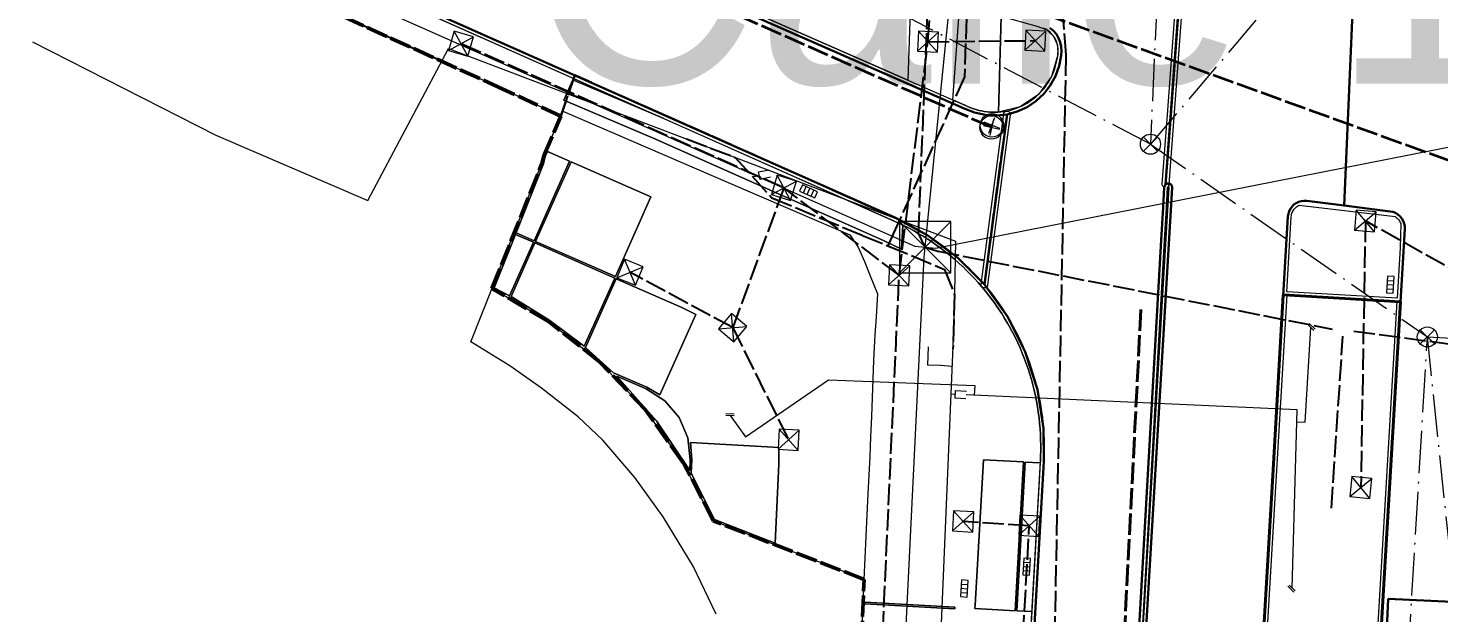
# Model space of a CAD drawing. Header units: metres. Extents: x 105014 to 106600, y 111320 to 118425.
# Drawn here: x 105631.4 to 105715.6, y 113966.8 to 114001.7 of the extents above; entities that cross this region are included whole.
import ezdxf
from ezdxf.enums import TextEntityAlignment as Align

# ---------------------------------------------------------------- set-up
doc = ezdxf.new("R2010")
doc.units = ezdxf.units.M
doc.linetypes.add('DASHDOT', pattern=[3.556, 2.54, -0.508, 0, -0.508])
doc.linetypes.add('DASHED', pattern=[1.524, 1.27, -0.254])
for name, color, linetype, lineweight in [('00-BASE-LIMITE', 7, 'DASHED', 50), ('00-BASE-UE', 42, 'DASHED', 25), ('10-PAV-CALZADA-BRT', 12, 'CONTINUOUS', 30), ('10-PAV-CALZADA-MIXTA', 8, 'CONTINUOUS', 30), ('10-PAV-CICLORUTA', 76, 'CONTINUOUS', 18), ('10-PAV-ESTACION-TM', 1, 'CONTINUOUS', 40), ('10-PAV-SARDINEL', 252, 'CONTINUOUS', 13), ('20-EP-ZONA-DURA', 253, 'CONTINUOUS', 13), ('20-EP-ZONA-VERDE', 84, 'CONTINUOUS', 13), ('30-RED-ENEL-NODOS', 11, 'CONTINUOUS', 13), ('30-RED-ENEL-PROY', 1, 'DASHED', 25), ('30-RED-ETB-CAMARA', 151, 'CONTINUOUS', 13), ('30-RED-ETB-EXIST', 145, 'CONTINUOUS', 13), ('30-RED-ETB-PROY', 5, 'DASHED', 25), ('30-RED-VANTI-PROY', 2, 'DASHED', 25), ('35-RH-ACUE-DOMICILIARIA', 152, 'CONTINUOUS', 9), ('35-RH-ACUE-MATRIZ-PJ', 150, 'DASHED', 40), ('35-RH-ACUE-MENOR-EXIST', 151, 'CONTINUOUS', 13), ('35-RH-ACUE-MENOR-PROY', 5, 'DASHED', 25), ('35-RH-ACUE-PJ-POZOS', 30, 'CONTINUOUS', 30), ('35-RH-PLUV-NODOS', 94, 'CONTINUOUS', 13), ('35-RH-PLUV-RETIRO', 8, 'DASHDOT', 13), ('36-RH-SAN-COLECTOR-PROY', 6, 'DASHED', 35), ('36-RH-SAN-POZOS', 216, 'CONTINUOUS', 13), ('40-ROT-ESTACION', 1, 'CONTINUOUS', 25), ('60-PREDIAL-LOTE', 42, 'CONTINUOUS', 13)]:
    doc.layers.add(name, color=color, linetype=linetype, lineweight=lineweight)

# ---------------------------------------------------------------- blocks, each defined once
blk = doc.blocks.new('CAM_ETB_T_16')
for p, q in [((-1.53, -1.53), (1.53, 1.53)), ((-1.53, 1.53), (1.53, -1.53))]:
    blk.add_line(p, q)
blk.add_lwpolyline([(-1.53, -1.53), (1.53, -1.53), (1.53, 1.53), (-1.53, 1.53)], close=True)
blk = doc.blocks.new('CAJA_ENEL')
for p, q in [((-0.6, -0.6), (0.6, 0.6)), ((-0.6, 0.6), (0.6, -0.6))]:
    blk.add_line(p, q)
blk.add_lwpolyline([(-0.6, -0.6), (0.6, -0.6), (0.6, 0.6), (-0.6, 0.6)], close=True)
blk = doc.blocks.new('POZO_SAN')
for p, q in [((-0.5, 0), (0.5, 0)), ((0, -0.5), (0, 0.5))]:
    blk.add_line(p, q)
blk.add_circle((0, 0), 0.7)
blk = doc.blocks.new('SUMIDERO')
for p, q in [((-0.25, -0.2), (-0.25, 0.2)), ((0, -0.2), (0, 0.2)), ((0.25, -0.2), (0.25, 0.2))]:
    blk.add_line(p, q)
blk.add_lwpolyline([(-0.5, -0.2), (0.5, -0.2), (0.5, 0.2), (-0.5, 0.2)], close=True)
blk = doc.blocks.new('POZO_PLUV')
for p, q in [((-0.42, -0.42), (0.42, 0.42)), ((-0.42, 0.42), (0.42, -0.42))]:
    blk.add_line(p, q)
blk.add_circle((0, 0), 0.6)

msp = doc.modelspace()

# ---------------------------------------------------------------- linework, layer by layer
at = {"layer": '00-BASE-LIMITE'}
msp.add_lwpolyline([(105680.4291, 113946.8003), (105681.3091, 113968.8203), (105672.3093, 113972.3193), (105670.5118, 113975.786), (105668.2435, 113978.9646), (105665.5497, 113981.7918), (105662.4843, 113984.211), (105659.1085, 113986.1739), (105662.0905, 113993.6449), (105662.1935, 113994.0941), (105663.2149, 113996.4761), (105659.7631, 113998.0835), (105646.7699, 114003.9825)], dxfattribs=at)
at = {"layer": '00-BASE-UE'}
for points in [[(105692.4088, 114001.7309), (105692.6107, 114001.558), (105692.7821, 114001.3548), (105692.9186, 114001.1267), (105693.0167, 114000.8797), (105693.0737, 114000.62), (105693.0882, 114000.3546), (105693.0599, 114000.0903), (105692.9427, 113999.4636), (105692.7277, 113998.8634), (105692.4203, 113998.3048), (105692.0282, 113997.8021), (105691.5613, 113997.3679), (105691.0316, 113997.0132), (105690.4523, 113996.747), (105689.8381, 113996.5759), (105688.4841, 113986.4193), (105686.9127, 113988.0117), (105685.122, 113989.3526), (105683.1517, 113990.4123), (105664.0459, 113998.9177), (105663.2149, 113996.4761), (105659.7631, 113998.0835), (105656.4709, 113999.5783), (105646.7699, 114003.9825)], [(105680.4291, 113946.8003), (105681.3091, 113968.8203), (105672.3093, 113972.3193), (105670.5118, 113975.786), (105668.2435, 113978.9646), (105665.5497, 113981.7918), (105662.4843, 113984.211), (105659.1085, 113986.1739), (105662.0905, 113993.6449), (105662.1935, 113994.0941), (105663.2149, 113996.4761), (105664.0459, 113998.9177), (105683.1517, 113990.4123), (105685.122, 113989.3526), (105686.9127, 113988.0117), (105688.4841, 113986.4193), (105689.8381, 113996.5759), (105690.4523, 113996.747), (105691.0316, 113997.0132), (105691.5613, 113997.3679), (105692.0282, 113997.8021), (105692.4203, 113998.3048), (105692.7277, 113998.8634), (105692.9427, 113999.4636), (105693.0599, 114000.0903), (105693.0882, 114000.3546), (105693.0737, 114000.62), (105693.0167, 114000.8797), (105692.9186, 114001.1267), (105692.7821, 114001.3548), (105692.6107, 114001.558), (105692.4088, 114001.7309)]]:
    msp.add_lwpolyline(points, dxfattribs=at)
at = {"layer": '10-PAV-CALZADA-BRT'}
for points in [[(105695.3043, 113917.8685), (105699.6893, 113992.2076), (105699.6883, 113992.2471), (105699.6807, 113992.2858), (105699.6667, 113992.3227), (105699.6468, 113992.3567), (105699.6214, 113992.387), (105699.5913, 113992.4125), (105699.5573, 113992.4326), (105699.5205, 113992.4468), (105699.4818, 113992.4545), (105699.4423, 113992.4557), (105699.4033, 113992.4502), (105699.3656, 113992.4383), (105699.3306, 113992.4202), (105699.299, 113992.3965), (105699.6032, 113996.535), (105700.8005, 114012.8243)], [(105710.8177, 114010.9632), (105709.952, 113991.1335), (105707.7231, 113991.4147), (105707.5597, 113991.4218), (105707.3973, 113991.4022), (105707.2403, 113991.3564), (105707.0929, 113991.2856), (105706.959, 113991.1918), (105706.8421, 113991.0773), (105706.7455, 113990.9454), (105706.6717, 113990.7994), (105706.6227, 113990.6434), (105706.5997, 113990.4815), (105702.2923, 113917.4565)], [(105709.3913, 113918.9298), (105713.5679, 113989.7363), (105713.5638, 113989.9032), (105713.532, 113990.0671), (105713.4734, 113990.2234), (105713.3896, 113990.3678), (105713.2829, 113990.4962), (105713.1564, 113990.6051), (105713.0135, 113990.6915), (105712.8582, 113990.7528), (105712.6949, 113990.7875), (105709.952, 113991.1335), (105710.8177, 114010.9632)]]:
    msp.add_lwpolyline(points, dxfattribs=at)
at = {"layer": '10-PAV-CALZADA-MIXTA'}
msp.add_lwpolyline([(105689.838, 113996.5758), (105688.484, 113986.4193), (105686.9126, 113988.0117), (105685.1219, 113989.3526), (105683.1517, 113990.4123), (105647.7679, 114006.164), (105638.9363, 114010.0955), (105641.8723, 114016.8549), (105673.5537, 114002.9497), (105687.2889, 113996.9211), (105687.8963, 113996.6788), (105688.535, 113996.5384), (105689.188, 113996.5038), (105689.838, 113996.5758)], close=True, dxfattribs=at)
for points in [[(105700.8005, 114012.8243), (105699.2988, 113992.3967), (105699.2204, 113992.2351), (105699.1509, 113991.0121), (105699.0404, 113989.0728), (105695.4137, 113925.4345)], [(105689.1739, 113925.7901), (105691.7683, 113971.3164), (105692.0269, 113975.8553), (105692.0099, 113977.8213), (105691.6504, 113980.1534), (105690.9296, 113982.4002), (105689.8653, 113984.5062), (105688.484, 113986.4193), (105689.838, 113996.5758), (105690.4522, 113996.7468), (105691.0315, 113997.0131), (105691.5613, 113997.3678), (105692.0282, 113997.802), (105692.4203, 113998.3048), (105692.7278, 113998.8633), (105692.9428, 113999.4636), (105693.0599, 114000.0903), (105693.0883, 114000.3546), (105693.0737, 114000.62), (105693.0167, 114000.8797), (105692.9186, 114001.1268), (105692.7821, 114001.3548), (105692.6106, 114001.558), (105692.4087, 114001.7309)]]:
    msp.add_lwpolyline(points, dxfattribs=at)
at = {"layer": '10-PAV-CICLORUTA'}
for points in [[(105691.6197, 114001.8353), (105692.1776, 114001.6444), (105692.6133, 114001.2471), (105692.8547, 114000.7091), (105692.8619, 114000.1197), (105692.497, 113998.8424), (105691.7155, 113997.7679), (105690.6125, 113997.0271), (105689.3221, 113996.7103), (105689.4897, 114002.4365), (105691.6197, 114001.8353)], [(105690.8305, 113975.8281), (105690.3177, 113966.9509), (105687.9215, 113967.0875), (105687.9329, 113967.2871), (105688.4343, 113975.9645), (105690.8305, 113975.8281)]]:
    msp.add_lwpolyline(points, close=True, dxfattribs=at)
at = {"layer": '10-PAV-ESTACION-TM'}
msp.add_lwpolyline([(105695.3293, 113819.8207), (105688.5539, 113821.5799), (105691.2331, 113831.8989), (105698.0433, 113877.9922), (105698.6851, 113882.3353), (105700.0509, 113892.743), (105701.1732, 113903.1797), (105702.0515, 113913.6398), (105702.6851, 113924.1177), (105705.6877, 113975.0209), (105706.3231, 113985.7911), (105706.3237, 113985.8021), (105713.3115, 113985.3899), (105712.6755, 113974.6087), (105709.6729, 113923.7023), (105709.0156, 113913.0763), (105708.118, 113902.4681), (105706.9805, 113891.8829), (105705.6037, 113881.3261), (105705.596, 113881.2736), (105704.8585, 113876.2769), (105698.5826, 113833.7524), (105695.3293, 113819.8207)], close=True, dxfattribs=at)
at = {"layer": '10-PAV-SARDINEL'}
for points in [[(105695.4137, 113925.4345), (105699.0404, 113989.0728), (105699.1509, 113991.0121), (105699.2204, 113992.2351), (105699.2229, 113992.258), (105699.2276, 113992.2805), (105699.2345, 113992.3025), (105699.2435, 113992.3237), (105699.2546, 113992.3439), (105699.2676, 113992.3629), (105699.2824, 113992.3806), (105699.2988, 113992.3967), (105700.8005, 114012.8243)], [(105701, 114012.8096), (105699.4983, 113992.382), (105699.4941, 113992.3535), (105699.4858, 113992.3258), (105699.4736, 113992.2997), (105699.4579, 113992.2755), (105699.4388, 113992.2539), (105699.4294, 113992.2447), (105699.4263, 113992.2407), (105699.423, 113992.2348), (105699.421, 113992.2282), (105699.4199, 113992.2196), (105699.3506, 113991.0008), (105699.2401, 113989.0614), (105695.6134, 113925.423)], [(105700.8005, 114012.8243), (105699.6032, 113996.535), (105699.299, 113992.3965), (105699.2824, 113992.3806), (105699.2676, 113992.3629), (105699.2546, 113992.3439), (105699.2435, 113992.3237), (105699.2345, 113992.3025), (105699.2276, 113992.2805), (105699.2229, 113992.258), (105699.2204, 113992.2351), (105699.2204, 113992.2351), (105699.2192, 113992.2139), (105699.199, 113992.2233), (105699.1704, 113992.2433), (105699.1458, 113992.2679), (105699.1258, 113992.2965), (105699.1111, 113992.3281), (105699.102, 113992.3618), (105699.099, 113992.3965), (105699.0995, 113992.4112), (105699.4037, 113996.5497), (105700.601, 114012.839)], [(105673.6341, 114003.1328), (105687.3693, 113997.1042), (105687.374, 113997.1021), (105687.5271, 113997.0301), (105687.6807, 113996.9658), (105687.837, 113996.9084), (105687.9943, 113996.8582), (105688.1551, 113996.8145), (105688.3149, 113996.7784), (105688.4788, 113996.7488), (105688.646, 113996.7262), (105688.8094, 113996.7114), (105688.9755, 113996.7035), (105689.1419, 113996.7028), (105689.3057, 113996.7093), (105689.4715, 113996.7231), (105689.6367, 113996.7441), (105689.8037, 113996.7729), (105689.8376, 113996.7759), (105689.8716, 113996.7731), (105689.9045, 113996.7645), (105689.9356, 113996.7505), (105689.9637, 113996.7314), (105689.9883, 113996.7077), (105690.0084, 113996.6803), (105690.0237, 113996.6498), (105690.0335, 113996.6172), (105690.0376, 113996.5834), (105690.0359, 113996.5494), (105690.0351, 113996.5411), (105688.6822, 113986.3929), (105688.6752, 113986.3609), (105688.6631, 113986.3305), (105688.6463, 113986.3025), (105688.625, 113986.2776), (105688.6, 113986.2565), (105688.5719, 113986.2397), (105688.5414, 113986.2278), (105688.5094, 113986.2209), (105688.4767, 113986.2194), (105688.4442, 113986.2233), (105688.4128, 113986.2324), (105688.3833, 113986.2465), (105688.3564, 113986.2652), (105688.333, 113986.2881), (105688.1146, 113986.5395), (105687.8906, 113986.786), (105687.6646, 113987.0238), (105687.6614, 113987.027), (105687.4282, 113987.2615), (105687.1921, 113987.4886), (105687.1889, 113987.4917), (105686.9473, 113987.7138), (105686.6971, 113987.9337), (105686.4456, 113988.145), (105686.4422, 113988.1479), (105686.1869, 113988.3527), (105685.9242, 113988.5541), (105685.9207, 113988.5568), (105685.6537, 113988.752), (105685.3825, 113988.9412), (105685.1083, 113989.1235), (105684.8289, 113989.3004), (105684.5452, 113989.4713), (105684.5414, 113989.4736), (105684.2565, 113989.6365), (105683.9639, 113989.7953), (105683.6696, 113989.9466), (105683.372, 113990.0912), (105683.0694, 113990.23), (105647.6866, 114005.9813)], [(105647.7679, 114006.164), (105683.1517, 113990.4123), (105683.457, 113990.2723), (105683.7591, 113990.1254), (105684.0578, 113989.9719), (105684.353, 113989.8117), (105684.6446, 113989.6449), (105684.9323, 113989.4717), (105685.2161, 113989.292), (105685.4958, 113989.106), (105685.7712, 113988.9139), (105686.0423, 113988.7156), (105686.3089, 113988.5112), (105686.5708, 113988.301), (105686.828, 113988.0849), (105687.0803, 113987.8632), (105687.3275, 113987.6358), (105687.5696, 113987.403), (105687.8064, 113987.1648), (105688.0378, 113986.9214), (105688.2637, 113986.6728), (105688.2637, 113986.6728), (105688.484, 113986.4193), (105689.838, 113996.5758), (105689.666, 113996.5462), (105689.4928, 113996.5242), (105689.3188, 113996.5097), (105689.1444, 113996.5028), (105688.9698, 113996.5035), (105688.7955, 113996.5118), (105688.6216, 113996.5277), (105688.4486, 113996.5511), (105688.2768, 113996.582), (105688.1065, 113996.6204), (105687.9381, 113996.6662), (105687.7718, 113996.7193), (105687.6079, 113996.7795), (105687.4469, 113996.8468), (105687.2889, 113996.9211), (105673.5537, 114002.9497)], [(105688.9742, 113925.8017), (105691.5686, 113971.3278), (105691.8272, 113975.8658), (105691.842, 113976.1878), (105691.8499, 113976.5114), (105691.8507, 113976.8369), (105691.8444, 113977.1587), (105691.831, 113977.4822), (105691.8105, 113977.8051), (105691.7823, 113978.1359), (105691.7818, 113978.1404), (105691.7463, 113978.4674), (105691.7032, 113978.7971), (105691.7025, 113978.8015), (105691.6525, 113979.1264), (105691.5944, 113979.454), (105691.5288, 113979.7812), (105691.4561, 113980.1059), (105691.3761, 113980.4288), (105691.2888, 113980.7499), (105691.194, 113981.0701), (105691.0928, 113981.386), (105691.0913, 113981.3903), (105690.9833, 113981.7026), (105690.8676, 113982.0144), (105690.7442, 113982.325), (105690.6146, 113982.6313), (105690.4781, 113982.9345), (105690.3341, 113983.2362), (105690.1856, 113983.5302), (105690.1835, 113983.5341), (105690.0287, 113983.8239), (105690.0266, 113983.8278), (105689.8635, 113984.1174), (105689.6957, 113984.4004), (105689.6933, 113984.4042), (105689.5188, 113984.6837), (105689.3353, 113984.9636), (105689.1482, 113985.2356), (105689.1456, 113985.2392), (105688.9533, 113985.5055), (105688.7508, 113985.7731), (105688.545, 113986.0326), (105688.3301, 113986.2916), (105688.3112, 113986.3186), (105688.297, 113986.3484), (105688.2879, 113986.38), (105688.2842, 113986.4128), (105688.2858, 113986.4457), (105689.6398, 113996.6022), (105689.6461, 113996.6321), (105689.6569, 113996.6607), (105689.672, 113996.6873), (105689.6909, 113996.7113), (105689.7133, 113996.7322), (105689.7386, 113996.7493), (105689.7662, 113996.7625), (105689.7955, 113996.7712), (105689.9618, 113996.8073), (105690.1262, 113996.8507), (105690.285, 113996.9002), (105690.4411, 113996.9563), (105690.597, 113997.0203), (105690.7491, 113997.0908), (105690.8972, 113997.1674), (105691.0418, 113997.2504), (105691.1842, 113997.3408), (105691.3194, 113997.4351), (105691.453, 113997.5372), (105691.581, 113997.6443), (105691.7049, 113997.7577), (105691.825, 113997.8777), (105691.9375, 113998.0006), (105692.0444, 113998.1281), (105692.1469, 113998.2619), (105692.2424, 113998.3985), (105692.3319, 113998.5392), (105692.415, 113998.6837), (105692.4918, 113998.8317), (105692.5627, 113998.9846), (105692.6266, 113999.1398), (105692.6829, 113999.2956), (105692.7329, 113999.4559), (105692.776, 113999.6187), (105692.8112, 113999.7801), (105692.8398, 113999.9455), (105692.8615, 114000.1157), (105692.8623, 114000.121), (105692.8783, 114000.224), (105692.8866, 114000.3196), (105692.8886, 114000.4184), (105692.8839, 114000.5156), (105692.8727, 114000.6124), (105692.855, 114000.708), (105692.8308, 114000.8026), (105692.8007, 114000.8944), (105692.7643, 114000.9845), (105692.7213, 114001.0731), (105692.6737, 114001.1565), (105692.6191, 114001.2387), (105692.5603, 114001.3155), (105692.4958, 114001.3888), (105692.4266, 114001.4576), (105692.3529, 114001.5216), (105692.2758, 114001.5799), (105692.1939, 114001.6336), (105692.1092, 114001.6813), (105692.0215, 114001.7233)], [(105692.3906, 114001.7438), (105692.4791, 114001.6769), (105692.5628, 114001.6042), (105692.6414, 114001.5261), (105692.7146, 114001.4428), (105692.7821, 114001.3548), (105692.8434, 114001.2625), (105692.8984, 114001.1663), (105692.9468, 114001.0665), (105692.9884, 114000.9638), (105693.023, 114000.8584), (105693.0504, 114000.751), (105693.0706, 114000.642), (105693.0833, 114000.5319), (105693.0886, 114000.4211), (105693.0865, 114000.3103), (105693.0769, 114000.1998), (105693.0599, 114000.0903), (105693.0376, 113999.9157), (105693.0076, 113999.7422), (105692.9701, 113999.5702), (105692.925, 113999.4), (105692.8725, 113999.2319), (105692.8127, 113999.0664), (105692.7456, 113998.9036), (105692.6715, 113998.7439), (105692.5904, 113998.5876), (105692.5026, 113998.435), (105692.4081, 113998.2864), (105692.3073, 113998.1422), (105692.2001, 113998.0024), (105692.087, 113997.8676), (105691.968, 113997.7378), (105691.8434, 113997.6134), (105691.7135, 113997.4945), (105691.5786, 113997.3815), (105691.4387, 113997.2745), (105691.2944, 113997.1738), (105691.1457, 113997.0795), (105690.993, 113996.9918), (105690.8367, 113996.9109), (105690.6769, 113996.8369), (105690.514, 113996.7701), (105690.3484, 113996.7104), (105690.1803, 113996.6581), (105690.01, 113996.6132), (105689.838, 113996.5758), (105688.484, 113986.4193), (105688.6995, 113986.1597), (105688.9092, 113985.8953), (105689.1128, 113985.6262), (105689.3103, 113985.3526), (105689.5017, 113985.0747), (105689.6867, 113984.7925), (105689.8653, 113984.5062), (105690.0375, 113984.216), (105690.2031, 113983.922), (105690.362, 113983.6243), (105690.5142, 113983.3232), (105690.6596, 113983.0187), (105690.798, 113982.711), (105690.9296, 113982.4002), (105691.0541, 113982.0866), (105691.1715, 113981.7703), (105691.2818, 113981.4514), (105691.3849, 113981.1301), (105691.4807, 113980.8065), (105691.5692, 113980.4809), (105691.6504, 113980.1534), (105691.7242, 113979.8241), (105691.7905, 113979.4933), (105691.8494, 113979.161), (105691.9008, 113978.8275), (105691.9447, 113978.493), (105691.9811, 113978.1575), (105692.0099, 113977.8213), (105692.0306, 113977.494), (105692.0442, 113977.1664), (105692.0506, 113976.8386), (105692.0499, 113976.5107), (105692.042, 113976.1829), (105692.0269, 113975.8553), (105691.7683, 113971.3164), (105689.1739, 113925.7901)], [(105697.4345, 113957.3775), (105699.4892, 113992.212), (105699.4889, 113992.2246), (105699.4877, 113992.2308), (105699.4857, 113992.2361), (105699.483, 113992.2408), (105699.4792, 113992.2454), (105699.4753, 113992.2487), (105699.4696, 113992.252), (105699.4645, 113992.254), (105699.4589, 113992.2551), (105699.453, 113992.2553), (105699.4479, 113992.2546), (105699.4427, 113992.253), (105699.4372, 113992.2501), (105699.4296, 113992.2444), (105699.4388, 113992.2539), (105699.4579, 113992.2755), (105699.4736, 113992.2997), (105699.4858, 113992.3258), (105699.4941, 113992.3535), (105699.4983, 113992.382), (105699.5033, 113992.4502), (105699.5205, 113992.4468), (105699.5573, 113992.4326), (105699.5913, 113992.4125), (105699.6214, 113992.387), (105699.6468, 113992.3567), (105699.6667, 113992.3227), (105699.6807, 113992.2858), (105699.6807, 113992.2858), (105699.6883, 113992.2471), (105699.6893, 113992.2076), (105695.3043, 113917.8685)], [(105702.0689, 113913.9314), (105702.1844, 113915.6937), (105702.2923, 113917.4565), (105706.323, 113985.7911), (105706.5228, 113985.7796), (105702.492, 113917.4445), (105702.384, 113915.6811), (105702.2685, 113913.9179)], [(105708.8381, 113912.9466), (105709.1916, 113918.9416), (105713.1118, 113985.4014), (105713.3115, 113985.3899), (105709.3913, 113918.9298), (105709.0377, 113912.9345)]]:
    msp.add_lwpolyline(points, dxfattribs=at)
at = {"layer": '20-EP-ZONA-DURA'}
for points in [[(105647.6857, 114005.9817), (105669.3639, 113996.3311), (105664.0775, 113998.5767), (105663.9255, 113998.6449), (105663.3931, 113997.4243), (105663.5403, 113997.3599), (105668.8335, 113995.1115), (105682.5145, 113989.0211), (105683.5349, 113988.5335), (105683.6169, 113989.9724), (105683.6696, 113989.9466), (105683.9639, 113989.7953), (105684.2565, 113989.6365), (105684.5414, 113989.4736), (105684.5452, 113989.4713), (105684.8289, 113989.3004), (105685.1083, 113989.1235), (105685.3825, 113988.9412), (105685.6537, 113988.752), (105685.9207, 113988.5568), (105685.9242, 113988.5541), (105686.1869, 113988.3527), (105686.4422, 113988.1479), (105686.4456, 113988.145), (105686.6971, 113987.9337), (105686.9473, 113987.7138), (105687.1889, 113987.4917), (105687.1921, 113987.4886), (105687.4282, 113987.2615), (105687.6614, 113987.027), (105687.6646, 113987.0238), (105687.8906, 113986.786), (105688.1146, 113986.5395), (105688.3301, 113986.2916), (105688.333, 113986.2881), (105688.545, 113986.0326), (105688.7508, 113985.7731), (105688.9533, 113985.5055), (105689.1456, 113985.2392), (105689.1482, 113985.2356), (105689.3353, 113984.9636), (105689.5188, 113984.6837), (105689.6933, 113984.4042), (105689.6957, 113984.4004), (105689.8635, 113984.1174), (105690.0266, 113983.8278), (105690.0287, 113983.8239), (105690.1835, 113983.5341), (105690.1856, 113983.5302), (105690.3341, 113983.2362), (105690.4781, 113982.9345), (105690.6146, 113982.6313), (105690.7442, 113982.325), (105690.8676, 113982.0144), (105690.9833, 113981.7026), (105691.0913, 113981.3903), (105691.0928, 113981.386), (105691.194, 113981.0701), (105691.2888, 113980.7499), (105691.3761, 113980.4288), (105691.4561, 113980.1059), (105691.5288, 113979.7812), (105691.5944, 113979.454), (105691.6525, 113979.1264), (105691.7025, 113978.8015), (105691.7032, 113978.7971), (105691.7463, 113978.4674), (105691.7818, 113978.1404), (105691.7823, 113978.1359), (105691.8105, 113977.8051), (105691.831, 113977.4822), (105691.8444, 113977.1587), (105691.8507, 113976.8369), (105691.8499, 113976.5114), (105691.842, 113976.1878), (105691.8272, 113975.8658), (105691.8217, 113975.7673), (105690.9233, 113975.8201), (105690.4175, 113966.9453), (105691.3159, 113966.8941), (105690.5907, 113954.1449)], [(105680.4291, 113946.8003), (105681.3091, 113968.8203), (105672.3093, 113972.3193), (105670.5118, 113975.786), (105668.2435, 113978.9646), (105665.5497, 113981.7918), (105662.4843, 113984.211), (105659.1085, 113986.1739), (105662.0905, 113993.6449), (105662.1935, 113994.0941), (105663.2149, 113996.4761), (105659.7631, 113998.0835), (105646.7699, 114003.9825)]]:
    msp.add_lwpolyline(points, dxfattribs=at)
for points in [[(105689.3057, 113996.7093), (105689.1419, 113996.7028), (105688.9755, 113996.7035), (105688.8094, 113996.7114), (105688.646, 113996.7262), (105688.4788, 113996.7488), (105688.3149, 113996.7784), (105688.1551, 113996.8145), (105687.9943, 113996.8582), (105687.837, 113996.9084), (105687.6807, 113996.9658), (105687.5271, 113997.0301), (105687.374, 113997.1021), (105687.3693, 113997.1042), (105686.6084, 113997.4382), (105687.014, 114003.1361), (105689.4899, 114002.4373), (105689.3221, 113996.7107), (105689.3057, 113996.7093)], [(105660.5453, 113989.5037), (105661.6179, 113989.0323), (105663.7327, 113993.7829), (105662.4195, 113994.3599), (105662.2889, 113994.0625), (105662.1863, 113993.6151), (105660.5453, 113989.5037)], [(105663.8243, 113993.7427), (105661.7095, 113988.9919), (105666.4701, 113986.8997), (105668.5849, 113991.6503), (105663.8243, 113993.7427)], [(105699.4892, 113992.212), (105697.4345, 113957.3775), (105699.2401, 113989.0614), (105699.3506, 113991.0008), (105699.4199, 113992.2196), (105699.421, 113992.2282), (105699.423, 113992.2348), (105699.4263, 113992.2407), (105699.4296, 113992.2444), (105699.4372, 113992.2501), (105699.4427, 113992.253), (105699.4479, 113992.2546), (105699.453, 113992.2553), (105699.4589, 113992.2551), (105699.4645, 113992.254), (105699.4696, 113992.252), (105699.4753, 113992.2487), (105699.4792, 113992.2454), (105699.483, 113992.2408), (105699.4857, 113992.2361), (105699.4877, 113992.2308), (105699.4889, 113992.2246), (105699.4892, 113992.212)], [(105713.1236, 113985.601), (105706.5345, 113985.9793), (105706.7992, 113990.4656), (105706.8066, 113990.5384), (105706.8195, 113990.6062), (105706.8383, 113990.6726), (105706.8625, 113990.7368), (105706.8922, 113990.7988), (105706.9281, 113990.8584), (105706.9676, 113990.9149), (105707.0118, 113990.9668), (105707.0608, 113991.0152), (105707.1141, 113991.0594), (105707.1694, 113991.0979), (105707.2305, 113991.1329), (105707.2763, 113991.1542), (105712.989, 113990.4758), (105712.9993, 113990.4699), (105713.0579, 113990.4288), (105713.1119, 113990.3833), (105713.1616, 113990.3331), (105713.2068, 113990.2787), (105713.2471, 113990.2203), (105713.2821, 113990.1588), (105713.3114, 113990.0943), (105713.3274, 113990.0491), (105713.2846, 113988.611), (105713.1236, 113985.601)], [(105660.1553, 113985.7463), (105661.5773, 113988.9409), (105660.5081, 113989.4107), (105659.2357, 113986.2227), (105660.1553, 113985.7463)], [(105664.6159, 113982.7347), (105666.4295, 113986.8083), (105661.6689, 113988.9007), (105660.2433, 113985.6983), (105662.5003, 113984.3208), (105664.6159, 113982.7347)], [(105669.1305, 113979.8439), (105671.2639, 113984.6363), (105670.4429, 113985.0445), (105666.5209, 113986.7681), (105664.6959, 113982.6683), (105666.3681, 113981.1553), (105668.3507, 113980.2839), (105669.1305, 113979.8439)], [(105668.3105, 113980.1925), (105666.5661, 113980.9591), (105668.9172, 113978.2802), (105670.9053, 113975.3219), (105670.9353, 113975.9561), (105670.7994, 113977.2686), (105670.2805, 113978.4817), (105669.4252, 113979.4865), (105668.3105, 113980.1925)], [(105676.2261, 113976.6871), (105670.9623, 113976.9977), (105671.0351, 113975.9513), (105670.9977, 113975.1617), (105672.3845, 113972.3973), (105676.0059, 113970.9895), (105676.2293, 113975.7053), (105676.2261, 113976.6871)], [(105690.3177, 113966.9509), (105690.8305, 113975.8281), (105688.4343, 113975.9645), (105687.9329, 113967.2871), (105687.9215, 113967.0875), (105690.3177, 113966.9509)], [(105686.7235, 113967.1557), (105681.3509, 113967.4619), (105681.3453, 113967.3621), (105686.7177, 113967.0559), (105686.7235, 113967.1557)]]:
    msp.add_lwpolyline(points, close=True, dxfattribs=at)
at = {"layer": '20-EP-ZONA-VERDE'}
msp.add_lwpolyline([(105684.0983, 114003.9589), (105683.9139, 113998.6209), (105682.0707, 113999.4297), (105680.0239, 114000.3281), (105673.6341, 114003.1327)], dxfattribs=at)
for points in [[(105664.0775, 113998.5767), (105669.3639, 113996.3311), (105683.0703, 113990.2295), (105683.617, 113989.9727), (105683.5349, 113988.5335), (105682.5145, 113989.0211), (105668.8335, 113995.1115), (105663.5403, 113997.3599), (105663.3931, 113997.4243), (105663.9255, 113998.6449), (105664.0775, 113998.5767)], [(105663.7327, 113993.7829), (105661.6179, 113989.0323), (105660.5453, 113989.5037), (105662.1863, 113993.6151), (105662.2889, 113994.0625), (105662.4195, 113994.3599), (105663.7327, 113993.7829)], [(105668.5849, 113991.6503), (105666.4701, 113986.8997), (105661.7095, 113988.9919), (105663.8243, 113993.7427), (105668.5849, 113991.6503)], [(105661.5773, 113988.9409), (105660.1553, 113985.7463), (105659.2357, 113986.2227), (105660.5081, 113989.4107), (105661.5773, 113988.9409)], [(105666.4295, 113986.8083), (105664.6159, 113982.7347), (105662.5003, 113984.3208), (105660.2433, 113985.6983), (105661.6689, 113988.9007), (105666.4295, 113986.8083)], [(105670.4429, 113985.0445), (105671.2639, 113984.6363), (105669.1305, 113979.8439), (105668.3507, 113980.2839), (105666.3681, 113981.1553), (105664.6959, 113982.6683), (105666.5209, 113986.7681), (105670.4429, 113985.0445)], [(105668.3105, 113980.1925), (105669.4253, 113979.4864), (105670.2806, 113978.4816), (105670.7995, 113977.2683), (105670.9353, 113975.9561), (105670.9053, 113975.3219), (105668.9172, 113978.2802), (105666.5661, 113980.9591), (105668.3105, 113980.1925)], [(105676.2261, 113976.6871), (105676.2293, 113975.7053), (105676.0059, 113970.9895), (105672.3845, 113972.3973), (105670.9977, 113975.1617), (105671.0351, 113975.9513), (105670.9623, 113976.9977), (105676.2261, 113976.6871)], [(105691.8217, 113975.7673), (105691.3159, 113966.8941), (105690.4175, 113966.9453), (105690.9233, 113975.8201), (105691.8217, 113975.7673)], [(105686.7235, 113967.1557), (105686.7177, 113967.0559), (105681.3453, 113967.3621), (105681.3509, 113967.4619), (105686.7235, 113967.1557)]]:
    msp.add_lwpolyline(points, close=True, dxfattribs=at)
at = {"layer": '30-RED-ENEL-PROY'}
for points in [[(105685.1177, 114000.9123), (105687.0623, 114025.0291)], [(105676.5233, 113992.1907), (105657.2643, 114000.8015)], [(105683.4045, 113986.9719), (105685.1177, 114000.9123)], [(105685.1177, 114000.9123), (105691.5279, 114000.9775)], [(105676.5233, 113992.1907), (105673.4699, 113983.8485)], [(105683.4045, 113986.9719), (105676.5233, 113992.1907)], [(105711.2197, 113990.2167), (105710.9473, 113974.3117)], [(105729.2371, 113980.1269), (105711.2197, 113990.2167)], [(105673.4699, 113983.8485), (105667.3399, 113987.1533)], [(105681.4473, 113944.3337), (105683.4045, 113986.9719)], [(105673.4699, 113983.8485), (105676.8073, 113977.1521)], [(105691.1685, 113972.0199), (105687.2195, 113972.2771)], [(105690.0139, 113951.7193), (105691.1685, 113972.0199)]]:
    msp.add_lwpolyline(points, dxfattribs=at)
at = {"layer": '30-RED-ETB-EXIST'}
for points in [[(105600.614, 114025.85), (105684.341, 113988.712), (105684.953, 113988.646)], [(105684.953, 113988.646), (105685.017, 113989.24), (105688.49, 114023.814), (105688.611, 114024.398)], [(105684.953, 113988.646), (105685.566, 113988.581), (105719.382, 113995.252), (105719.956, 113995.287)], [(105681.706, 113922.867), (105684.89, 113988.053), (105684.953, 113988.646)]]:
    msp.add_lwpolyline(points, dxfattribs=at)
at = {"layer": '30-RED-ETB-PROY'}
for points in [[(105684.953, 113988.646), (105684.558, 113989.485), (105686.025, 114025.527), (105686.062, 114026.172)], [(105684.953, 113988.646), (105685.709, 113988.412), (105709.233, 113983.759)], [(105710.531, 113983.644), (105729.197, 113981.109), (105729.885, 113981.12)], [(105709.199, 113973.072), (105709.878, 113983.337)]]:
    msp.add_lwpolyline(points, dxfattribs=at)
at = {"layer": '30-RED-VANTI-PROY'}
msp.add_lwpolyline([(105690.1611, 113929.8803), (105692.6955, 113965.3527), (105693.3699, 114000.1301), (105693.0577, 114003.8996), (105693.3521, 114007.6705), (105695.1729, 114027.7901), (105696.9021, 114034.0099), (105697.7651, 114038.3371), (105699.5358, 114048.9637), (105701.8132, 114059.4934), (105704.5923, 114069.9019)], dxfattribs=at)
at = {"layer": '35-RH-ACUE-DOMICILIARIA'}
for points in [[(105675.0411, 113992.8994), (105674.7304, 113992.8422)], [(105675.7349, 113992.8205), (105675.1072, 113992.6959), (105675.0178, 113993.1458), (105675.6456, 113993.2704)], [(105707.1296, 113978.2194), (105707.6283, 113978.2105), (105707.963, 113983.8531)], [(105707.7853, 113984.0289), (105708.1408, 113983.6773)], [(105707.8577, 113984.1021), (105708.2132, 113983.7506)], [(105674.2381, 113977.3358), (105679.1875, 113980.7401), (105687.9088, 113980.3917), (105687.8823, 113979.8049)], [(105686.7579, 113979.8558), (105686.4976, 113979.8676)], [(105687.3828, 113979.5927), (105686.7441, 113979.6322), (105686.7724, 113980.09), (105687.4111, 113980.0505)], [(105706.8437, 113968.305), (105707.1502, 113978.933), (105687.3973, 113979.8269)], [(105673.0639, 113978.6157), (105673.5639, 113978.6074)], [(105673.0656, 113978.7186), (105673.5655, 113978.7104)], [(105673.3139, 113978.6115), (105674.2381, 113977.3358)], [(105706.5935, 113968.4075), (105706.949, 113968.056)], [(105706.6659, 113968.4807), (105707.0214, 113968.1292)]]:
    msp.add_lwpolyline(points, dxfattribs=at)
at = {"layer": '35-RH-ACUE-MATRIZ-PJ'}
msp.add_lwpolyline([(105697.8287, 113984.9241), (105696.0573, 113950.2069), (105693.0321, 113908.2907), (105688.6926, 113877.3888), (105685.1125, 113845.4534), (105684.0791, 113839.7835), (105682.6136, 113834.0328), (105681.6135, 113830.8334), (105678.2327, 113821.8919), (105673.2704, 113810.5282), (105671.5191, 113807.1561), (105668.874, 113802.6796), (105665.575, 113797.6684), (105658.3947, 113788.1043), (105629.7754, 113754.6465), (105611.2469, 113734.751), (105601.3153, 113723.1855), (105597.5168, 113718.6616), (105591.5028, 113710.4652), (105584.2576, 113714.5486), (105582.5302, 113711.598), (105580.9366, 113712.0232), (105573.79, 113714.76)], dxfattribs=at)
at = {"layer": '35-RH-ACUE-MENOR-EXIST'}
for points in [[(105631.69, 114000.91), (105642.63, 113995.34)], [(105651.71, 113991.44), (105656.51, 114000.51)], [(105656.51, 114000.51), (105686.76, 113989.01)], [(105642.63, 113995.34), (105651.71, 113991.44)], [(105686.76, 113989.01), (105686.72, 113986.93)], [(105686.72, 113986.93), (105686.64, 113983.19)], [(105670.17, 113828.57), (105674.93, 113841.52), (105678.66, 113855.89), (105681.23, 113870.5), (105682.14, 113881.77), (105683.39, 113906.47), (105682.07, 113908.73), (105681.93, 113911.55), (105683.7, 113913.28), (105686.64, 113983.19)], [(105686.5736, 113981.5294), (105685.8636, 113981.5794), (105685.1036, 113981.5994), (105685.1436, 113982.6994)]]:
    msp.add_lwpolyline(points, dxfattribs=at)
at = {"layer": '35-RH-ACUE-MENOR-PROY'}
for points in [[(105767.9696, 114203.3828), (105709.3165, 114111.3746), (105706.8693, 114105.5121), (105705.6593, 114102.6134), (105701.6909, 114093.8805), (105701.1317, 114092.6499), (105703.4067, 114087.7506), (105701.7949, 114081.8541), (105699.7901, 114074.5208), (105699.5365, 114073.5925), (105697.6256, 114069.8319), (105692.7642, 114050.3171), (105688.3776, 114030.6841), (105688.2963, 114028.283), (105688.25, 114026.9508), (105688.0883, 114022.1359), (105687.2992, 113998.8149), (105683.2927, 113989.9719), (105683.0528, 113989.4385), (105682.7335, 113988.7282)], [(105670.7185, 113995.1084), (105673.6126, 113994.0082), (105675.8066, 113991.5964), (105681.2247, 113989.3521), (105682.7335, 113988.7282), (105686.1169, 113987.3257), (105686.6968, 113985.8471), (105686.6577, 113984.2981), (105686.6142, 113982.5772)]]:
    msp.add_lwpolyline(points, dxfattribs=at)
at = {"layer": '35-RH-ACUE-PJ-POZOS'}
msp.add_lwpolyline([(105712.5832, 113967.6513), (105717.6781, 113967.4231), (105717.2257, 113957.3232), (105712.1308, 113957.5515), (105712.5832, 113967.6513)], close=True, dxfattribs=at)
at = {"layer": '35-RH-PLUV-RETIRO'}
for points in [[(105699.1175, 114010.8517), (105698.3937, 113994.7962)], [(105709.4296, 114007.7649), (105698.3937, 113994.7962)], [(105698.3937, 113994.7962), (105682.096, 114003.321)], [(105698.3937, 113994.7962), (105714.9158, 113983.2909)], [(105711.8169, 113931.3642), (105714.9158, 113983.2909)], [(105716.3125, 113970.056), (105714.9158, 113983.2909), (105723.544, 113982.869)]]:
    msp.add_lwpolyline(points, dxfattribs=at)
at = {"layer": '36-RH-SAN-COLECTOR-PROY'}
for points in [[(105688.907, 113995.8054), (105650.7418, 114012.6711)], [(105726.2618, 113990.1802), (105684.1834, 114005.4052)]]:
    msp.add_lwpolyline(points, dxfattribs=at)
at = {"layer": '60-PREDIAL-LOTE'}
msp.add_lwpolyline([(105672.4839, 113966.736), (105671.1056, 113969.6084), (105669.3159, 113972.5555), (105667.6215, 113974.9026), (105665.7146, 113977.1262), (105664.2558, 113978.5213), (105662.0574, 113980.2234), (105660.1825, 113981.574), (105657.8381, 113982.9902), (105660.4414, 113989.5135), (105662.0904, 113993.6449), (105662.1934, 113994.094), (105663.3364, 113996.7667), (105664.4894, 113996.2691), (105673.1934, 113992.5129), (105680.4577, 113989.3785), (105680.9639, 113988.6401), (105681.3408, 113987.7931), (105681.6661, 113986.9453), (105682.1164, 113985.8594), (105682.033, 113984.4939), (105681.9603, 113983.4101), (105681.8802, 113981.9109), (105681.7435, 113978.5349), (105681.6937, 113977.3212), (105681.6477, 113976.1459), (105681.5297, 113973.9353), (105681.4706, 113972.6821), (105681.3016, 113968.8191), (105680.6877, 113953.1369)], dxfattribs=at)

# ---------------------------------------------------------------- block references
at = {"layer": '30-RED-ENEL-NODOS'}
for p, rotation in [((105657.2643, 114000.8014), 73.4), ((105685.1176, 114000.9123), 87.1), ((105691.5278, 114000.9775), 86.8), ((105676.5233, 113992.1906), 73.3), ((105711.2196, 113990.2167), 85.5), ((105667.3398, 113987.1533), 67.9), ((105683.4045, 113986.9719), 87.1), ((105673.4698, 113983.8485), 49.5), ((105676.8073, 113977.1521), 86.9), ((105710.9472, 113974.3117), 84.2), ((105687.2195, 113972.277), 87.1), ((105691.1684, 113972.0198), 86.8)]:
    msp.add_blockref('CAJA_ENEL', p, dxfattribs=dict(at, rotation=rotation))
at = {"layer": '30-RED-ETB-CAMARA'}
msp.add_blockref('CAM_ETB_T_16', (105684.953, 113988.646), dxfattribs=at)
at = {"layer": '35-RH-PLUV-NODOS'}
for p in [(105698.3937, 113994.7962), (105698.3937, 113994.7962), (105714.9158, 113983.2909), (105714.9158, 113983.2909)]:
    msp.add_blockref('POZO_PLUV', p, dxfattribs=at)
for p, rotation in [((105677.9985, 113991.9756), 335.5), ((105677.9985, 113991.9756), 335.5), ((105677.9985, 113991.9756), 335.5), ((105712.7104, 113986.4066), 266.9), ((105712.7104, 113986.4066), 266.9), ((105712.7104, 113986.4066), 266.9), ((105691.0083, 113969.5828), 266.6), ((105691.0083, 113969.5828), 266.6), ((105687.2914, 113968.2755), 266.6)]:
    msp.add_blockref('SUMIDERO', p, dxfattribs=dict(at, rotation=rotation))
at = {"layer": '36-RH-SAN-POZOS'}
for p, rotation in [((105688.9356, 113995.9187), 68.6), ((105688.915, 113995.7974), 257)]:
    msp.add_blockref('POZO_SAN', p, dxfattribs=dict(at, rotation=rotation))

# ---------------------------------------------------------------- texts
at = {"layer": '40-ROT-ESTACION'}
msp.add_text('Calle 147', height=14, dxfattribs=at).set_placement((105700.9327, 113994.2021), align=Align.BOTTOM_CENTER)

doc.saveas('drawing.dxf')
